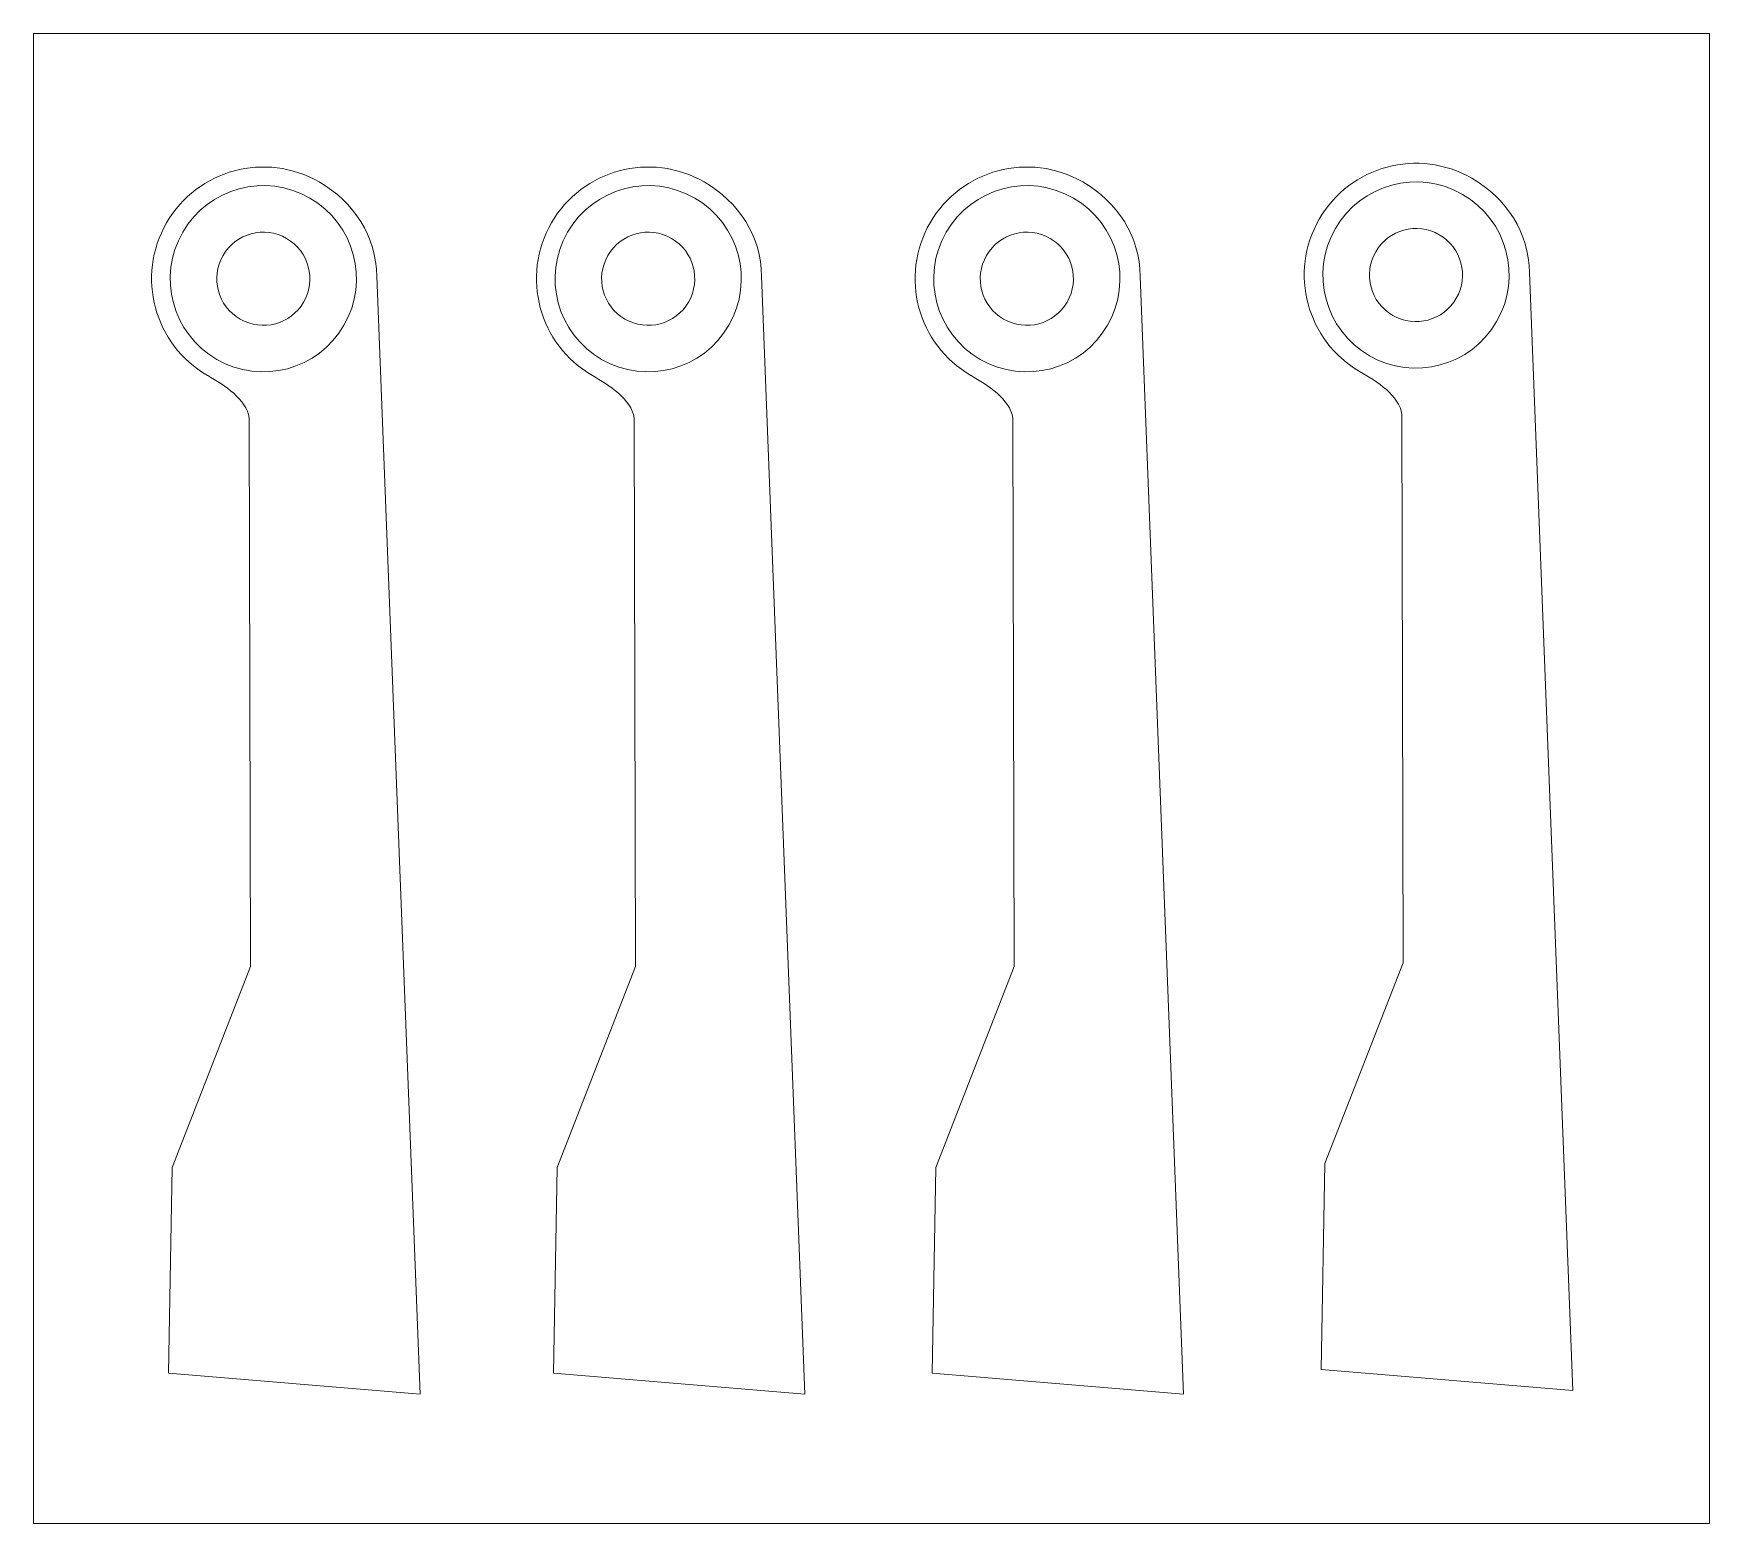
# Model space of a CAD drawing. Header units: millimetres. Extents: x -106.3 to -79.3, y 63.3 to 87.3.
import ezdxf

# ---------------------------------------------------------------- set-up
doc = ezdxf.new("R2010")
doc.units = ezdxf.units.MM
doc.header["$MEASUREMENT"] = 0
doc.layers.add('05', color=7, linetype='Continuous')

msp = doc.modelspace()

# ---------------------------------------------------------------- linework, layer by layer
at = {"layer": '05', "lineweight": 0}
for points, knots in [([(-106.3329, 63.3028), (-106.3329, 63.3028), (-79.3329, 63.3028), (-79.3329, 63.3028), (-79.3329, 63.3028), (-79.3329, 63.3028), (-79.3329, 87.3028), (-79.3329, 87.3028), (-79.3329, 87.3028), (-79.3329, 87.3028), (-106.3329, 87.3028), (-106.3329, 87.3028), (-106.3329, 87.3028), (-106.3329, 87.3028), (-106.3329, 63.3028), (-106.3329, 63.3028), (-106.3329, 63.3028), (-106.3329, 63.3028), (-106.3329, 63.3028), (-106.3329, 63.3028)], [0, 0, 0, 0, 0.2, 0.2, 0.2, 0.2, 0.4, 0.4, 0.4, 0.4, 0.6, 0.6, 0.6, 0.6, 0.8, 0.8, 0.8, 0.8, 1, 1, 1, 1]), ([(-104.0973, 69.0393), (-104.0973, 69.0393), (-102.8364, 72.2743), (-102.8364, 72.2743), (-102.8364, 72.2743), (-102.8364, 72.2743), (-102.858, 81.1066), (-102.858, 81.1066), (-102.858, 81.1066), (-102.8986, 81.4149), (-103.261, 81.6384), (-103.5273, 81.7922), (-103.5273, 81.7922), (-103.5265, 81.7917), (-103.5284, 81.7928), (-103.5303, 81.7939), (-103.5303, 81.7939), (-104.391, 82.2908), (-104.6861, 83.392), (-104.1892, 84.2526), (-104.1892, 84.2526), (-103.6922, 85.1135), (-102.591, 85.4085), (-101.7303, 84.9116), (-101.7303, 84.9116), (-101.1734, 84.5901), (-100.8072, 84.0357), (-100.8042, 83.3933), (-100.8042, 83.3933), (-100.8042, 83.3933), (-100.1062, 65.3837), (-100.1062, 65.3837), (-100.1062, 65.3837), (-100.1062, 65.3837), (-104.1567, 65.7219), (-104.1567, 65.7219), (-104.1567, 65.7219), (-104.1567, 65.7219), (-104.0973, 69.0393), (-104.0973, 69.0393)], [0, 0, 0, 0, 0.1, 0.1, 0.1, 0.1, 0.2, 0.2, 0.2, 0.2, 0.3, 0.3, 0.3, 0.3, 0.4, 0.4, 0.4, 0.4, 0.5, 0.5, 0.5, 0.5, 0.6, 0.6, 0.6, 0.6, 0.7, 0.7, 0.7, 0.7, 0.8, 0.8, 0.8, 0.8, 0.9, 0.9, 0.9, 0.9, 1, 1, 1, 1]), ([(-97.8973, 69.0393), (-97.8973, 69.0393), (-96.6364, 72.2743), (-96.6364, 72.2743), (-96.6364, 72.2743), (-96.6364, 72.2743), (-96.658, 81.1066), (-96.658, 81.1066), (-96.658, 81.1066), (-96.6986, 81.4149), (-97.061, 81.6384), (-97.3273, 81.7922), (-97.3273, 81.7922), (-97.3265, 81.7917), (-97.3284, 81.7928), (-97.3303, 81.7939), (-97.3303, 81.7939), (-98.191, 82.2908), (-98.4861, 83.392), (-97.9892, 84.2526), (-97.9892, 84.2526), (-97.4922, 85.1135), (-96.391, 85.4085), (-95.5303, 84.9116), (-95.5303, 84.9116), (-94.9734, 84.5901), (-94.6072, 84.0357), (-94.6042, 83.3933), (-94.6042, 83.3933), (-94.6042, 83.3933), (-93.9062, 65.3837), (-93.9062, 65.3837), (-93.9062, 65.3837), (-93.9062, 65.3837), (-97.9567, 65.7219), (-97.9567, 65.7219), (-97.9567, 65.7219), (-97.9567, 65.7219), (-97.8973, 69.0393), (-97.8973, 69.0393)], [0, 0, 0, 0, 0.1, 0.1, 0.1, 0.1, 0.2, 0.2, 0.2, 0.2, 0.3, 0.3, 0.3, 0.3, 0.4, 0.4, 0.4, 0.4, 0.5, 0.5, 0.5, 0.5, 0.6, 0.6, 0.6, 0.6, 0.7, 0.7, 0.7, 0.7, 0.8, 0.8, 0.8, 0.8, 0.9, 0.9, 0.9, 0.9, 1, 1, 1, 1]), ([(-91.7973, 69.0393), (-91.7973, 69.0393), (-90.5364, 72.2743), (-90.5364, 72.2743), (-90.5364, 72.2743), (-90.5364, 72.2743), (-90.558, 81.1066), (-90.558, 81.1066), (-90.558, 81.1066), (-90.5986, 81.4149), (-90.961, 81.6384), (-91.2273, 81.7922), (-91.2273, 81.7922), (-91.2265, 81.7917), (-91.2284, 81.7928), (-91.2303, 81.7939), (-91.2303, 81.7939), (-92.091, 82.2908), (-92.3861, 83.392), (-91.8892, 84.2526), (-91.8892, 84.2526), (-91.3922, 85.1135), (-90.291, 85.4085), (-89.4303, 84.9116), (-89.4303, 84.9116), (-88.8734, 84.5901), (-88.5072, 84.0357), (-88.5042, 83.3933), (-88.5042, 83.3933), (-88.5042, 83.3933), (-87.8062, 65.3837), (-87.8062, 65.3837), (-87.8062, 65.3837), (-87.8062, 65.3837), (-91.8567, 65.7219), (-91.8567, 65.7219), (-91.8567, 65.7219), (-91.8567, 65.7219), (-91.7973, 69.0393), (-91.7973, 69.0393)], [0, 0, 0, 0, 0.1, 0.1, 0.1, 0.1, 0.2, 0.2, 0.2, 0.2, 0.3, 0.3, 0.3, 0.3, 0.4, 0.4, 0.4, 0.4, 0.5, 0.5, 0.5, 0.5, 0.6, 0.6, 0.6, 0.6, 0.7, 0.7, 0.7, 0.7, 0.8, 0.8, 0.8, 0.8, 0.9, 0.9, 0.9, 0.9, 1, 1, 1, 1]), ([(-85.5278, 69.099), (-85.5278, 69.099), (-84.267, 72.334), (-84.267, 72.334), (-84.267, 72.334), (-84.267, 72.334), (-84.2886, 81.1663), (-84.2886, 81.1663), (-84.2886, 81.1663), (-84.3292, 81.4746), (-84.6916, 81.6981), (-84.9579, 81.8519), (-84.9579, 81.8519), (-84.9571, 81.8514), (-84.959, 81.8525), (-84.9609, 81.8536), (-84.9609, 81.8536), (-85.8216, 82.3505), (-86.1167, 83.4517), (-85.6198, 84.3124), (-85.6198, 84.3124), (-85.1228, 85.1732), (-84.0216, 85.4682), (-83.1609, 84.9713), (-83.1609, 84.9713), (-82.604, 84.6498), (-82.2378, 84.0954), (-82.2348, 83.4531), (-82.2348, 83.4531), (-82.2348, 83.4531), (-81.5367, 65.4434), (-81.5367, 65.4434), (-81.5367, 65.4434), (-81.5367, 65.4434), (-85.5873, 65.7816), (-85.5873, 65.7816), (-85.5873, 65.7816), (-85.5873, 65.7816), (-85.5278, 69.099), (-85.5278, 69.099)], [0, 0, 0, 0, 0.1, 0.1, 0.1, 0.1, 0.2, 0.2, 0.2, 0.2, 0.3, 0.3, 0.3, 0.3, 0.4, 0.4, 0.4, 0.4, 0.5, 0.5, 0.5, 0.5, 0.6, 0.6, 0.6, 0.6, 0.7, 0.7, 0.7, 0.7, 0.8, 0.8, 0.8, 0.8, 0.9, 0.9, 0.9, 0.9, 1, 1, 1, 1]), ([(-103.9293, 84.1026), (-103.5151, 84.82), (-102.5978, 85.0659), (-101.8803, 84.6517), (-101.8803, 84.6517), (-101.1629, 84.2375), (-100.9171, 83.3201), (-101.3313, 82.6026), (-101.3313, 82.6026), (-101.7455, 81.8852), (-102.6629, 81.6395), (-103.3803, 82.0537), (-103.3803, 82.0537), (-104.0977, 82.4679), (-104.3435, 83.3852), (-103.9293, 84.1026)], [0, 0, 0, 0, 0.25, 0.25, 0.25, 0.25, 0.5, 0.5, 0.5, 0.5, 0.75, 0.75, 0.75, 0.75, 1, 1, 1, 1]), ([(-97.7293, 84.1026), (-97.3151, 84.82), (-96.3978, 85.0659), (-95.6803, 84.6517), (-95.6803, 84.6517), (-94.9629, 84.2375), (-94.7171, 83.3201), (-95.1313, 82.6026), (-95.1313, 82.6026), (-95.5455, 81.8852), (-96.4629, 81.6395), (-97.1803, 82.0537), (-97.1803, 82.0537), (-97.8977, 82.4679), (-98.1435, 83.3852), (-97.7293, 84.1026)], [0, 0, 0, 0, 0.25, 0.25, 0.25, 0.25, 0.5, 0.5, 0.5, 0.5, 0.75, 0.75, 0.75, 0.75, 1, 1, 1, 1]), ([(-91.6293, 84.1026), (-91.2151, 84.82), (-90.2978, 85.0659), (-89.5803, 84.6517), (-89.5803, 84.6517), (-88.8629, 84.2375), (-88.6171, 83.3201), (-89.0313, 82.6026), (-89.0313, 82.6026), (-89.4455, 81.8852), (-90.3629, 81.6395), (-91.0803, 82.0537), (-91.0803, 82.0537), (-91.7977, 82.4679), (-92.0435, 83.3852), (-91.6293, 84.1026)], [0, 0, 0, 0, 0.25, 0.25, 0.25, 0.25, 0.5, 0.5, 0.5, 0.5, 0.75, 0.75, 0.75, 0.75, 1, 1, 1, 1]), ([(-85.3599, 84.1623), (-84.9457, 84.8797), (-84.0283, 85.1256), (-83.3109, 84.7114), (-83.3109, 84.7114), (-82.5935, 84.2972), (-82.3477, 83.3798), (-82.7619, 82.6624), (-82.7619, 82.6624), (-83.1761, 81.9449), (-84.0935, 81.6992), (-84.8109, 82.1134), (-84.8109, 82.1134), (-85.5283, 82.5276), (-85.7741, 83.4449), (-85.3599, 84.1623)], [0, 0, 0, 0, 0.25, 0.25, 0.25, 0.25, 0.5, 0.5, 0.5, 0.5, 0.75, 0.75, 0.75, 0.75, 1, 1, 1, 1]), ([(-84.7105, 83.7874), (-84.5033, 84.1461), (-84.0446, 84.269), (-83.6859, 84.0619), (-83.6859, 84.0619), (-83.3272, 83.8548), (-83.2043, 83.3961), (-83.4114, 83.0374), (-83.4114, 83.0374), (-83.6185, 82.6786), (-84.0772, 82.5557), (-84.4359, 82.7628), (-84.4359, 82.7628), (-84.7946, 82.9699), (-84.9176, 83.4286), (-84.7105, 83.7874)], [0, 0, 0, 0, 0.25, 0.25, 0.25, 0.25, 0.5, 0.5, 0.5, 0.5, 0.75, 0.75, 0.75, 0.75, 1, 1, 1, 1]), ([(-103.2799, 83.7276), (-103.0727, 84.0864), (-102.6141, 84.2093), (-102.2553, 84.0022), (-102.2553, 84.0022), (-101.8966, 83.7951), (-101.7737, 83.3364), (-101.9808, 82.9776), (-101.9808, 82.9776), (-102.1879, 82.6189), (-102.6466, 82.496), (-103.0053, 82.7031), (-103.0053, 82.7031), (-103.3641, 82.9102), (-103.487, 83.3689), (-103.2799, 83.7276)], [0, 0, 0, 0, 0.25, 0.25, 0.25, 0.25, 0.5, 0.5, 0.5, 0.5, 0.75, 0.75, 0.75, 0.75, 1, 1, 1, 1]), ([(-97.0799, 83.7276), (-96.8727, 84.0864), (-96.4141, 84.2093), (-96.0553, 84.0022), (-96.0553, 84.0022), (-95.6966, 83.7951), (-95.5737, 83.3364), (-95.7808, 82.9776), (-95.7808, 82.9776), (-95.9879, 82.6189), (-96.4466, 82.496), (-96.8053, 82.7031), (-96.8053, 82.7031), (-97.1641, 82.9102), (-97.287, 83.3689), (-97.0799, 83.7276)], [0, 0, 0, 0, 0.25, 0.25, 0.25, 0.25, 0.5, 0.5, 0.5, 0.5, 0.75, 0.75, 0.75, 0.75, 1, 1, 1, 1]), ([(-90.9799, 83.7276), (-90.7727, 84.0864), (-90.3141, 84.2093), (-89.9553, 84.0022), (-89.9553, 84.0022), (-89.5966, 83.7951), (-89.4737, 83.3364), (-89.6808, 82.9776), (-89.6808, 82.9776), (-89.8879, 82.6189), (-90.3466, 82.496), (-90.7053, 82.7031), (-90.7053, 82.7031), (-91.0641, 82.9102), (-91.187, 83.3689), (-90.9799, 83.7276)], [0, 0, 0, 0, 0.25, 0.25, 0.25, 0.25, 0.5, 0.5, 0.5, 0.5, 0.75, 0.75, 0.75, 0.75, 1, 1, 1, 1])]:
    msp.add_open_spline(points, degree=3, knots=knots, dxfattribs=at)
for points in [[(-102.8584, 81.3261), (-102.8584, 81.3261), (-102.8584, 81.3261), (-102.8584, 81.3261)], [(-96.6584, 81.3261), (-96.6584, 81.3261), (-96.6584, 81.3261), (-96.6584, 81.3261)], [(-90.5584, 81.3261), (-90.5584, 81.3261), (-90.5584, 81.3261), (-90.5584, 81.3261)], [(-84.289, 81.3858), (-84.289, 81.3858), (-84.289, 81.3858), (-84.289, 81.3858)]]:
    msp.add_open_spline(points, degree=3, dxfattribs=at)

doc.saveas('drawing.dxf')
